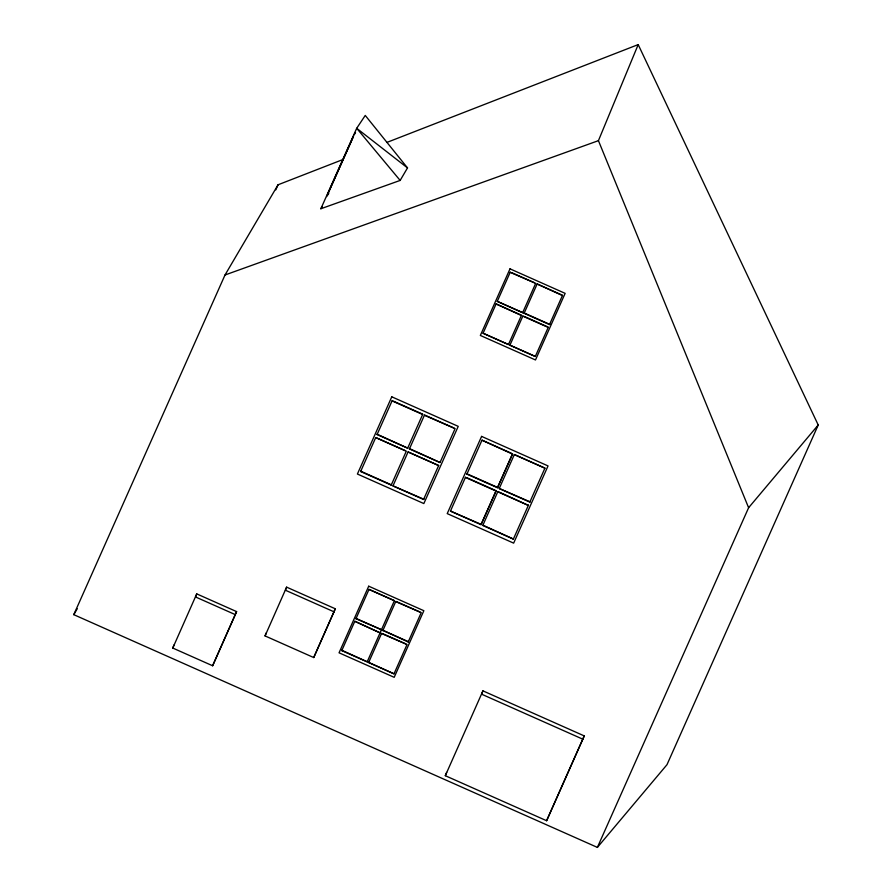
<?xml version="1.0" encoding="UTF-8"?>
<svg xmlns="http://www.w3.org/2000/svg" width="892" height="892" viewBox="0 0 892 892"><rect width="100%" height="100%" fill="white"/><g stroke="black" fill="none" stroke-linecap="round" stroke-linejoin="round"><path stroke-width="1.34" d="M172.769 648.049L196.753 593.894L236.603 611.6L212.63 665.767L172.769 648.049L173.996 644.983M196.753 593.894L195.515 596.949L235.376 614.666M212.63 665.767L236.603 611.6M265.047 635.918L286.622 587.148L335.303 608.779L313.728 657.549L265.047 635.918L266.273 632.852M286.622 587.148L285.395 590.214L334.076 611.845M405.091 450.616L375.733 437.559L406.317 451.162L391.22 485.103L360.636 471.511L360.87 470.92M392.067 400.898L422.652 414.49L407.677 448.141L377.082 434.549L377.316 433.969M313.728 657.549L335.303 608.779M391.22 485.103L391.454 484.512M407.677 448.141L377.204 434.259M392.982 485.884L408.079 451.943L438.663 465.535L423.566 499.475L392.982 485.884L423.678 499.185M408.079 451.943L438.663 465.535M424.414 415.282L455.121 428.584L440.024 462.524L409.428 448.932L409.662 448.341M381.475 629.719L355.964 618.725L369.009 589.4L394.398 600.684L367.158 661.886L341.77 650.602L342.015 650.023M354.815 621.278L380.092 632.863L354.815 621.278L341.77 650.602M355.964 618.725L356.209 618.134M369.009 589.4L394.398 600.684M483.074 333.251L508.462 344.535L483.074 333.251L496.108 303.927L521.497 315.21L508.462 344.535M496.108 303.927L521.385 315.5M497.268 301.373L522.656 312.657L497.268 301.373L510.302 272.049M423.566 499.475L423.8 498.896M440.024 462.524L409.551 448.631M381.542 633.51L407.053 644.503L394.008 673.828L368.619 662.544L368.853 661.953M395.736 601.632L421.247 612.614L408.202 641.939L382.936 630.365M509.923 345.182L535.3 356.465L509.923 345.182L522.957 315.857M524.117 313.304L537.151 283.979L562.54 295.263L549.494 324.588L524.117 313.304L524.351 312.713M537.151 283.979L562.428 295.553M496.13 490.734L481.033 524.674L450.449 511.083L481.145 524.385L496.13 490.734L466.772 477.688M511.361 453.236L481.992 440.18L512.465 454.073L497.48 487.723L466.895 474.131L467.129 473.541M394.008 673.828L341.892 650.313M408.202 641.939L408.436 641.359M549.494 324.588L549.74 323.997M481.033 524.674L481.267 524.095M497.48 487.723L497.725 487.132M499.241 488.504L514.338 454.563L544.934 468.155L529.826 502.096L499.241 488.504L529.948 501.806M514.338 454.563L544.934 468.155M497.892 491.514L482.784 525.466L513.379 539.058L482.906 525.165M499.107 492.061L528.354 505.407L497.769 491.815M529.826 502.096L530.071 501.516M445.309 775.706L482.94 690.865L584.249 735.9L546.618 820.729L445.309 775.706L446.647 772.383M482.94 690.865L481.602 694.188L582.911 739.223M546.618 820.729L584.249 735.9M597.384 847.4L748.611 507.726L598.432 140.657L638.193 44.6L818.22 425.005L666.993 764.678L597.384 847.4L73.78 614.666L225.007 274.992L278.048 184.789L342.818 159.579M275.784 189.873L278.048 184.789M320.864 208.75L356.688 128.292L365.252 115.436L407.51 167.908L400.151 180.429L320.864 208.75L322.291 206.609M326.639 196.575L353.555 136.119M327.576 194.545L353.355 136.632M360.636 471.511L375.733 437.559M377.082 434.549L392.19 400.608M409.428 448.932L424.536 414.981L453.894 428.037M522.656 312.657L535.691 283.333L510.191 272.339M368.619 662.544L381.665 633.22M382.813 630.655L395.858 601.331M450.449 511.083L465.546 477.142M466.895 474.131L481.992 440.18M535.3 356.465L548.346 327.141M512.588 453.783L497.602 487.433L467.018 473.83M513.379 539.058L528.477 505.117M73.78 614.666L77.269 608.734M354.113 134.859L355.54 132.774M327.353 195.538L328.769 193.441M748.611 507.726L818.22 425.005M386.872 142.43L638.193 44.6M225.007 274.992L598.432 140.657M511.573 272.606L534.431 282.764M524.228 313.014L549.617 324.298M524.228 316.426L547.075 326.583M522.846 316.158L548.234 327.442M393.405 401.155L422.775 414.2M465.423 477.432L496.008 491.024M360.747 471.21L391.332 484.813M397.13 601.899L419.976 612.057M356.086 618.435L408.324 641.649M382.936 633.777L405.782 643.935M407.51 167.908L356.688 128.292L400.151 180.429M391.778 396.817L357.402 474.031L423.845 503.567L458.232 426.354L391.778 396.817M368.708 586.2L339.049 652.81L394.197 677.318L423.856 610.708L368.708 586.2M510.001 268.838L480.342 335.448L535.49 359.967L565.149 293.357L510.001 268.838M481.591 436.389L447.215 513.614L513.658 543.139L548.045 465.925L481.591 436.389"/></g></svg>
